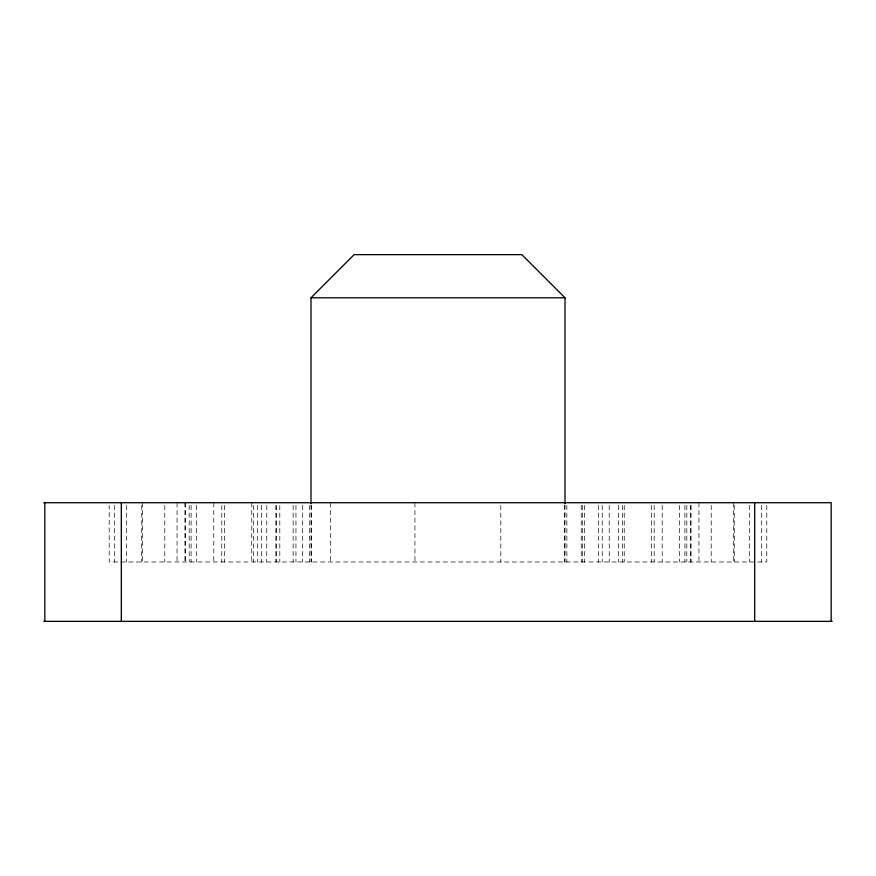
<?xml version="1.0" encoding="UTF-8"?>
<svg xmlns="http://www.w3.org/2000/svg" width="876" height="876" viewBox="0 0 876 876"><rect width="100%" height="100%" fill="white"/><g stroke="black" fill="none" stroke-linecap="round" stroke-linejoin="round"><path stroke-width="0.66" stroke-dasharray="4.38 3.29" d="M766.796 505.408L766.796 561.987L109.204 561.987L109.204 505.408M761.562 505.408L761.562 561.987M749.626 505.408L749.626 561.987M734.274 505.408L734.274 561.987M733.311 502.714L733.311 561.987M711.213 505.408L711.213 561.987M698.949 502.714L698.949 561.987M690.989 505.408L690.989 561.987M690.759 505.408L690.759 561.987M686.806 505.408L686.806 561.987M684.901 505.408L684.901 561.987M679.404 505.408L679.404 561.987M662.201 505.408L662.201 561.987M654.186 505.408L654.186 561.987M651.591 505.408L651.591 561.987M624.238 505.408L624.238 561.987M622.365 505.408L622.365 561.987M618.357 505.408L618.357 561.987M609.225 505.408L609.225 561.987M602.228 505.408L602.228 561.987M598.527 505.408L598.527 561.987M584.358 505.408L584.358 561.987M582.43 505.408L582.43 561.987M581.237 505.408L581.237 561.987M566.86 505.408L566.86 561.987M565.009 504.795L565.009 561.987M564.494 505.408L564.494 561.987M500.82 505.408L500.82 561.987M414.939 502.714L414.939 561.987M330.624 502.714L330.624 561.987M311.506 505.408L311.506 561.987M310.991 504.795L310.991 561.987M309.327 505.408L309.327 561.987M302.428 505.408L302.428 561.987M295.957 505.408L295.957 561.987M293.142 505.408L293.142 561.987M279.805 505.408L279.805 561.987M276.586 505.408L276.586 561.987M275.852 505.408L275.852 561.987M266.775 505.408L266.775 561.987M261.355 505.408L261.355 561.987M257.686 505.408L257.686 561.987M253.635 505.408L253.635 561.987M251.762 502.714L251.762 561.987M224.409 505.408L224.409 561.987M221.814 505.408L221.814 561.987M213.799 502.714L213.799 561.987M196.596 505.408L196.596 561.987M191.099 505.408L191.099 561.987M189.194 505.408L189.194 561.987M185.241 502.714L185.241 561.987M185.011 502.714L185.011 561.987M177.051 502.714L177.051 561.987M164.787 505.408L164.787 561.987M142.689 502.714L142.689 561.987M141.726 505.408L141.726 561.987M126.374 505.408L126.374 561.987M114.438 505.408L114.438 561.987"/><path stroke-width="1.31" d="M310.991 503.426L310.991 297.785L354.134 254.642L521.866 254.642L565.009 297.785L565.009 503.426M310.991 297.785L565.009 297.785M43.8 502.714L831.16 502.714L831.16 621.358M43.8 621.358L832.2 621.358M754.685 502.714L754.685 621.358M121.315 502.714L121.315 621.358M44.84 502.714L44.84 621.358"/></g></svg>
